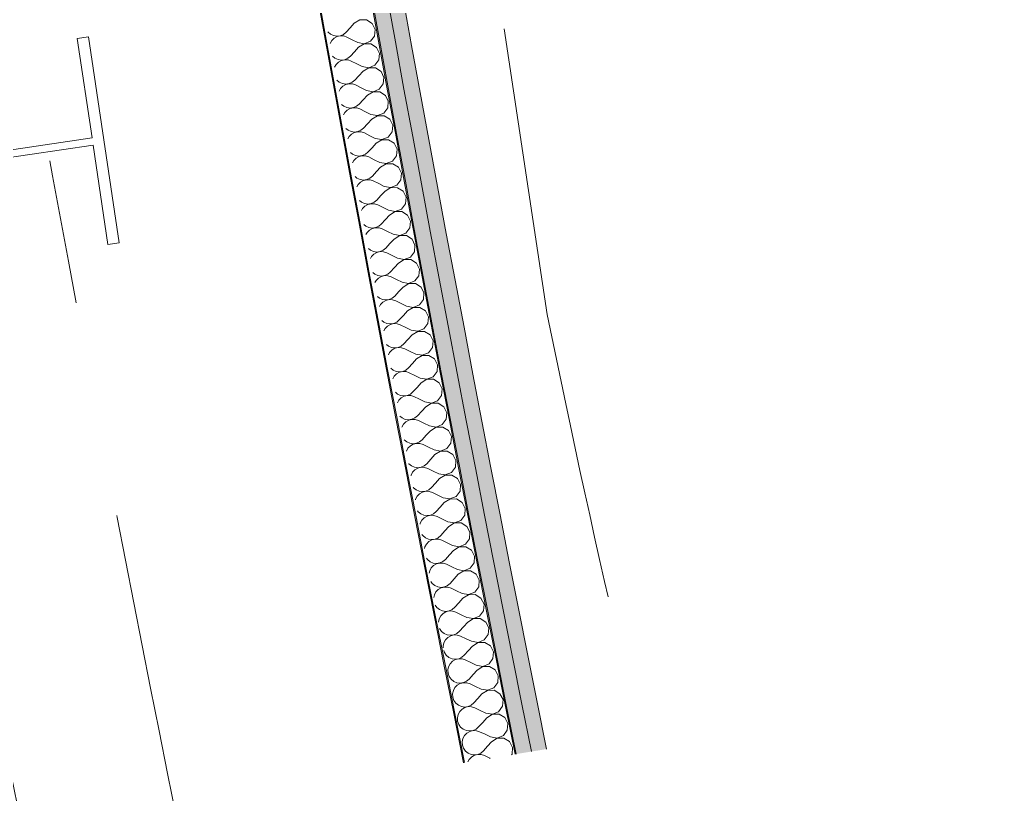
# Model space of a CAD drawing. Header units: millimetres. Extents: x -50172 to 90294, y -80883 to 956680.
# Drawn here: x -41694 to -40728, y -64610 to -63853 of the extents above; entities that cross this region are included whole.
import ezdxf
from ezdxf.enums import TextEntityAlignment as Align

# ---------------------------------------------------------------- set-up
doc = ezdxf.new("R2010")
doc.units = ezdxf.units.MM
doc.header["$MEASUREMENT"] = 0
doc.linetypes.add('Dashed', pattern=[564.444447, 282.222223, -282.222223])
doc.linetypes.add('Double Dashed', pattern=[1093.611073, 529.166651, -211.666656, 141.111112, -211.666656])
for name, color, linetype in [('A-25-M_Wall_Ext', 7, 'Continuous'), ('COLUMN.IFC Import', 7, 'Continuous'), ('New_A-15-MG_Structural_Grid_Phase_2', 7, 'Continuous'), ('New_A-25-M_Wall_Int', 7, 'Continuous')]:
    doc.layers.add(name, color=color, linetype=linetype)
for name, color, linetype, lineweight in [('A-25-M_Wall_Ext_Pen_No__1', 7, 'Continuous', 13), ('COLUMN.IFC Import_Pen_No__2', 8, 'Continuous', 15), ('New_A-25-M_Wall_Int_Pen_No__1', 7, 'Continuous', 13), ('New_A-25-M_Wall_Int_Pen_No__150', 7, 'Continuous', 0), ('New_A-95-P_Drawing_Pen_No__1', 7, 'Continuous', 13)]:
    doc.layers.add(name, color=color, linetype=linetype, lineweight=lineweight)
for name, color, linetype, lineweight, true_color in [('A-25-M_Wall_Ext_Pen_No__107', 7, 'Continuous', 15, 0xa6a6a6), ('New_A-15-MG_Structural_Grid_Phase_2_Pen_No__222', 7, 'Continuous', 13, 0x65af33), ('New_A-25-M_Wall_Int_Pen_No__107', 7, 'Continuous', 15, 0xa6a6a6), ('New_A-25-M_Wall_Int_Pen_No__81', 7, 'Continuous', 20, 0x6a6a6a)]:
    doc.layers.add(name, color=color, linetype=linetype, lineweight=lineweight, true_color=true_color)
doc.styles.add('GENERATED_STYLE_4', font='')
doc.styles.get('GENERATED_STYLE_4').set_extended_font_data('Swis721 BT')

# ---------------------------------------------------------------- blocks, each defined once
blk = doc.blocks.new('*X570')
at = {"layer": 'New_A-25-M_Wall_Int_Pen_No__150', "linetype": 'Continuous'}
for p, q in [((-41367.28, -63856.49), (-41371.33, -63860.85)), ((-41361.72, -63853.11), (-41367.28, -63856.49)), ((-41355.21, -63853.16), (-41361.72, -63853.11)), ((-41349.7, -63856.62), (-41355.21, -63853.16)), ((-41346.84, -63862.47), (-41349.7, -63856.62)), ((-41393.02, -63864.98), (-41392.95, -63865.08)), ((-41392.95, -63865.08), (-41390.44, -63867.2)), ((-41390.44, -63867.2), (-41387.44, -63868.55)), ((-41380.93, -63868.6), (-41377.92, -63867.3)), ((-41377.92, -63867.3), (-41375.37, -63865.22)), ((-41371.33, -63860.85), (-41375.37, -63865.22)), ((-41347.47, -63868.94), (-41346.84, -63862.47)), ((-41389.32, -63873.34), (-41390.92, -63876.19)), ((-41386.99, -63871.02), (-41389.32, -63873.34)), ((-41387.44, -63868.55), (-41384.19, -63869.03)), ((-41384.12, -63869.43), (-41386.99, -63871.02)), ((-41384.19, -63869.03), (-41380.93, -63868.6)), ((-41380.92, -63868.69), (-41384.12, -63869.43)), ((-41377.64, -63868.85), (-41380.92, -63868.69)), ((-41374.52, -63869.91), (-41377.64, -63868.85)), ((-41369.2, -63872.57), (-41374.52, -63869.91)), ((-41363.88, -63875.24), (-41369.2, -63872.57)), ((-41363.88, -63875.24), (-41357.48, -63876.45)), ((-41357.47, -63876.55), (-41363.03, -63879.93)), ((-41357.48, -63876.45), (-41351.41, -63874.12)), ((-41350.96, -63876.59), (-41357.47, -63876.55)), ((-41351.41, -63874.12), (-41347.47, -63868.94)), ((-41345.45, -63880.05), (-41350.96, -63876.59)), ((-41367.07, -63884.29), (-41371.12, -63888.66)), ((-41363.03, -63879.93), (-41367.07, -63884.29)), ((-41342.58, -63885.89), (-41345.45, -63880.05)), ((-41343.21, -63892.37), (-41342.58, -63885.89)), ((-41388.6, -63888.62), (-41386.18, -63890.65)), ((-41386.18, -63890.65), (-41383.18, -63892)), ((-41382.73, -63894.48), (-41385.06, -63896.79)), ((-41383.18, -63892), (-41379.93, -63892.48)), ((-41379.86, -63892.89), (-41382.73, -63894.48)), ((-41379.93, -63892.48), (-41376.68, -63892.05)), ((-41376.66, -63892.14), (-41379.86, -63892.89)), ((-41376.68, -63892.05), (-41373.66, -63890.74)), ((-41373.38, -63892.3), (-41376.66, -63892.14)), ((-41373.66, -63890.74), (-41371.12, -63888.66)), ((-41370.26, -63893.35), (-41373.38, -63892.3)), ((-41364.94, -63896.02), (-41370.26, -63893.35)), ((-41359.61, -63898.68), (-41364.94, -63896.02)), ((-41347.15, -63897.55), (-41343.21, -63892.37)), ((-41385.06, -63896.79), (-41386.57, -63899.47)), ((-41358.76, -63903.37), (-41362.8, -63907.74)), ((-41359.61, -63898.68), (-41353.22, -63899.88)), ((-41353.2, -63899.98), (-41358.76, -63903.37)), ((-41353.22, -63899.88), (-41347.15, -63897.55)), ((-41346.7, -63900.02), (-41353.2, -63899.98)), ((-41341.18, -63903.48), (-41346.7, -63900.02)), ((-41338.31, -63909.32), (-41341.18, -63903.48)), ((-41384.19, -63912.19), (-41381.91, -63914.11)), ((-41381.91, -63914.11), (-41378.91, -63915.45)), ((-41378.91, -63915.45), (-41375.66, -63915.93)), ((-41375.66, -63915.93), (-41372.4, -63915.49)), ((-41372.38, -63915.59), (-41375.58, -63916.33)), ((-41372.4, -63915.49), (-41369.39, -63914.19)), ((-41369.1, -63915.75), (-41372.38, -63915.59)), ((-41369.39, -63914.19), (-41366.85, -63912.11)), ((-41365.99, -63916.79), (-41369.1, -63915.75)), ((-41362.8, -63907.74), (-41366.85, -63912.11)), ((-41338.94, -63915.79), (-41338.31, -63909.32)), ((-41380.78, -63920.25), (-41382.2, -63922.78)), ((-41378.46, -63917.93), (-41380.78, -63920.25)), ((-41375.58, -63916.33), (-41378.46, -63917.93)), ((-41360.66, -63919.45), (-41365.99, -63916.79)), ((-41355.34, -63922.11), (-41360.66, -63919.45)), ((-41355.34, -63922.11), (-41348.94, -63923.32)), ((-41348.92, -63923.41), (-41354.48, -63926.8)), ((-41348.94, -63923.32), (-41342.87, -63920.98)), ((-41342.42, -63923.45), (-41348.92, -63923.41)), ((-41342.87, -63920.98), (-41338.94, -63915.79)), ((-41336.9, -63926.9), (-41342.42, -63923.45)), ((-41358.52, -63931.17), (-41362.56, -63935.55)), ((-41354.48, -63926.8), (-41358.52, -63931.17)), ((-41334.03, -63932.74), (-41336.9, -63926.9)), ((-41334.65, -63939.22), (-41334.03, -63932.74)), ((-41379.78, -63935.74), (-41377.62, -63937.56)), ((-41376.49, -63943.7), (-41377.84, -63946.11)), ((-41377.62, -63937.56), (-41374.62, -63938.9)), ((-41374.17, -63941.38), (-41376.49, -63943.7)), ((-41374.62, -63938.9), (-41371.37, -63939.37)), ((-41371.29, -63939.78), (-41374.17, -63941.38)), ((-41371.37, -63939.37), (-41368.11, -63938.94)), ((-41368.1, -63939.03), (-41371.29, -63939.78)), ((-41368.11, -63938.94), (-41365.1, -63937.63)), ((-41364.81, -63939.19), (-41368.1, -63939.03)), ((-41365.1, -63937.63), (-41362.56, -63935.55)), ((-41361.7, -63940.23), (-41364.81, -63939.19)), ((-41356.37, -63942.89), (-41361.7, -63940.23)), ((-41351.04, -63945.55), (-41356.37, -63942.89)), ((-41344.65, -63946.75), (-41338.58, -63944.4)), ((-41338.58, -63944.4), (-41334.65, -63939.22)), ((-41350.18, -63950.23), (-41354.22, -63954.61)), ((-41351.04, -63945.55), (-41344.65, -63946.75)), ((-41344.63, -63946.84), (-41350.18, -63950.23)), ((-41338.12, -63946.87), (-41344.63, -63946.84)), ((-41332.61, -63950.32), (-41338.12, -63946.87)), ((-41329.73, -63956.16), (-41332.61, -63950.32)), ((-41375.38, -63959.27), (-41373.31, -63961)), ((-41373.31, -63961), (-41370.32, -63962.35)), ((-41370.32, -63962.35), (-41367.06, -63962.82)), ((-41366.99, -63963.22), (-41369.86, -63964.82)), ((-41367.06, -63962.82), (-41363.81, -63962.38)), ((-41363.79, -63962.47), (-41366.99, -63963.22)), ((-41363.81, -63962.38), (-41360.8, -63961.07)), ((-41360.51, -63962.63), (-41363.79, -63962.47)), ((-41360.8, -63961.07), (-41358.26, -63958.98)), ((-41357.4, -63963.67), (-41360.51, -63962.63)), ((-41354.22, -63954.61), (-41358.26, -63958.98)), ((-41352.07, -63966.32), (-41357.4, -63963.67)), ((-41334.27, -63967.82), (-41330.34, -63962.64)), ((-41330.34, -63962.64), (-41329.73, -63956.16)), ((-41372.19, -63967.14), (-41373.47, -63969.45)), ((-41369.86, -63964.82), (-41372.19, -63967.14)), ((-41346.74, -63968.98), (-41352.07, -63966.32)), ((-41345.87, -63973.66), (-41349.91, -63978.04)), ((-41346.74, -63968.98), (-41340.34, -63970.17)), ((-41340.32, -63970.27), (-41345.87, -63973.66)), ((-41340.34, -63970.17), (-41334.27, -63967.82)), ((-41333.82, -63970.3), (-41340.32, -63970.27)), ((-41328.3, -63973.74), (-41333.82, -63970.3)), ((-41370.98, -63982.79), (-41369, -63984.45)), ((-41356.48, -63984.51), (-41353.94, -63982.42)), ((-41349.91, -63978.04), (-41353.94, -63982.42)), ((-41325.41, -63979.58), (-41328.3, -63973.74)), ((-41326.02, -63986.05), (-41325.41, -63979.58)), ((-41367.86, -63990.59), (-41369.1, -63992.81)), ((-41369, -63984.45), (-41366, -63985.79)), ((-41365.54, -63988.26), (-41367.86, -63990.59)), ((-41366, -63985.79), (-41362.75, -63986.26)), ((-41362.67, -63986.66), (-41365.54, -63988.26)), ((-41362.75, -63986.26), (-41359.49, -63985.82)), ((-41359.47, -63985.91), (-41362.67, -63986.66)), ((-41359.49, -63985.82), (-41356.48, -63984.51)), ((-41356.19, -63986.06), (-41359.47, -63985.91)), ((-41353.08, -63987.11), (-41356.19, -63986.06)), ((-41347.74, -63989.76), (-41353.08, -63987.11)), ((-41342.41, -63992.4), (-41347.74, -63989.76)), ((-41342.41, -63992.4), (-41336.02, -63993.59)), ((-41336.02, -63993.59), (-41329.95, -63991.24)), ((-41329.95, -63991.24), (-41326.02, -63986.05)), ((-41345.58, -64001.47), (-41349.61, -64005.85)), ((-41341.55, -63997.09), (-41345.58, -64001.47)), ((-41336, -63993.69), (-41341.55, -63997.09)), ((-41329.49, -63993.72), (-41336, -63993.69)), ((-41323.97, -63997.16), (-41329.49, -63993.72)), ((-41321.08, -64002.99), (-41323.97, -63997.16)), ((-41366.58, -64006.29), (-41364.66, -64007.89)), ((-41364.66, -64007.89), (-41361.66, -64009.23)), ((-41361.2, -64011.7), (-41363.53, -64014.03)), ((-41361.66, -64009.23), (-41358.41, -64009.69)), ((-41358.34, -64010.1), (-41361.2, -64011.7)), ((-41358.41, -64009.69), (-41355.16, -64009.25)), ((-41355.14, -64009.35), (-41358.34, -64010.1)), ((-41355.16, -64009.25), (-41352.15, -64007.94)), ((-41351.86, -64009.5), (-41355.14, -64009.35)), ((-41352.15, -64007.94), (-41349.61, -64005.85)), ((-41348.74, -64010.54), (-41351.86, -64009.5)), ((-41343.41, -64013.18), (-41348.74, -64010.54)), ((-41325.61, -64014.66), (-41321.69, -64009.47)), ((-41321.69, -64009.47), (-41321.08, -64002.99)), ((-41363.53, -64014.03), (-41364.73, -64016.19)), ((-41338.07, -64015.83), (-41343.41, -64013.18)), ((-41337.2, -64020.51), (-41341.23, -64024.9)), ((-41338.07, -64015.83), (-41331.68, -64017.02)), ((-41331.66, -64017.11), (-41337.2, -64020.51)), ((-41331.68, -64017.02), (-41325.61, -64014.66)), ((-41325.15, -64017.13), (-41331.66, -64017.11)), ((-41319.63, -64020.57), (-41325.15, -64017.13)), ((-41316.74, -64026.4), (-41319.63, -64020.57)), ((-41362.19, -64029.76), (-41360.32, -64031.33)), ((-41360.32, -64031.33), (-41357.31, -64032.67)), ((-41350.81, -64032.69), (-41347.8, -64031.37)), ((-41347.8, -64031.37), (-41345.26, -64029.28)), ((-41341.23, -64024.9), (-41345.26, -64029.28)), ((-41317.34, -64032.88), (-41316.74, -64026.4)), ((-41359.17, -64037.47), (-41360.35, -64039.58)), ((-41356.85, -64035.14), (-41359.17, -64037.47)), ((-41357.31, -64032.67), (-41354.06, -64033.13)), ((-41353.99, -64033.54), (-41356.85, -64035.14)), ((-41354.06, -64033.13), (-41350.81, -64032.69)), ((-41350.79, -64032.78), (-41353.99, -64033.54)), ((-41347.51, -64032.93), (-41350.79, -64032.78)), ((-41344.39, -64033.97), (-41347.51, -64032.93)), ((-41339.06, -64036.61), (-41344.39, -64033.97)), ((-41333.72, -64039.25), (-41339.06, -64036.61)), ((-41333.72, -64039.25), (-41327.32, -64040.43)), ((-41327.3, -64040.53), (-41332.85, -64043.93)), ((-41327.32, -64040.43), (-41321.26, -64038.07)), ((-41320.8, -64040.55), (-41327.3, -64040.53)), ((-41321.26, -64038.07), (-41317.34, -64032.88)), ((-41315.27, -64043.98), (-41320.8, -64040.55)), ((-41336.87, -64048.32), (-41340.9, -64052.71)), ((-41332.85, -64043.93), (-41336.87, -64048.32)), ((-41312.38, -64049.81), (-41315.27, -64043.98)), ((-41312.98, -64056.29), (-41312.38, -64049.81)), ((-41357.8, -64053.22), (-41355.95, -64054.76)), ((-41355.95, -64054.76), (-41352.95, -64056.1)), ((-41352.49, -64058.57), (-41354.81, -64060.9)), ((-41352.95, -64056.1), (-41349.7, -64056.56)), ((-41349.62, -64056.97), (-41352.49, -64058.57)), ((-41349.7, -64056.56), (-41346.44, -64056.12)), ((-41346.43, -64056.21), (-41349.62, -64056.97)), ((-41346.44, -64056.12), (-41343.43, -64054.8)), ((-41343.14, -64056.36), (-41346.43, -64056.21)), ((-41343.43, -64054.8), (-41340.9, -64052.71)), ((-41340.03, -64057.39), (-41343.14, -64056.36)), ((-41334.69, -64060.03), (-41340.03, -64057.39)), ((-41329.35, -64062.67), (-41334.69, -64060.03)), ((-41316.89, -64061.49), (-41312.98, -64056.29)), ((-41354.81, -64060.9), (-41355.97, -64063)), ((-41328.48, -64067.35), (-41332.5, -64071.74)), ((-41329.35, -64062.67), (-41322.95, -64063.85)), ((-41322.94, -64063.94), (-41328.48, -64067.35)), ((-41322.95, -64063.85), (-41316.89, -64061.49)), ((-41316.43, -64063.96), (-41322.94, -64063.94)), ((-41310.9, -64067.39), (-41316.43, -64063.96)), ((-41308, -64073.21), (-41310.9, -64067.39)), ((-41353.42, -64076.66), (-41351.57, -64078.2)), ((-41351.57, -64078.2), (-41348.57, -64079.53)), ((-41348.57, -64079.53), (-41345.32, -64079.99)), ((-41345.32, -64079.99), (-41342.06, -64079.54)), ((-41342.05, -64079.64), (-41345.24, -64080.4)), ((-41342.06, -64079.54), (-41339.06, -64078.22)), ((-41338.76, -64079.78), (-41342.05, -64079.64)), ((-41339.06, -64078.22), (-41336.52, -64076.13)), ((-41335.65, -64080.82), (-41338.76, -64079.78)), ((-41332.5, -64071.74), (-41336.52, -64076.13)), ((-41312.51, -64084.89), (-41308.6, -64079.69)), ((-41308.6, -64079.69), (-41308, -64073.21)), ((-41350.42, -64084.33), (-41351.59, -64086.43)), ((-41348.11, -64082), (-41350.42, -64084.33)), ((-41345.24, -64080.4), (-41348.11, -64082)), ((-41330.31, -64083.45), (-41335.65, -64080.82)), ((-41324.97, -64086.09), (-41330.31, -64083.45)), ((-41324.97, -64086.09), (-41318.57, -64087.26)), ((-41318.55, -64087.35), (-41324.09, -64090.77)), ((-41318.57, -64087.26), (-41312.51, -64084.89)), ((-41312.04, -64087.36), (-41318.55, -64087.35)), ((-41306.51, -64090.79), (-41312.04, -64087.36)), ((-41328.11, -64095.16), (-41332.13, -64099.55)), ((-41324.09, -64090.77), (-41328.11, -64095.16)), ((-41303.61, -64096.62), (-41306.51, -64090.79)), ((-41304.2, -64103.1), (-41303.61, -64096.62)), ((-41349.03, -64100.09), (-41347.18, -64101.63)), ((-41346.03, -64107.76), (-41347.2, -64109.88)), ((-41347.18, -64101.63), (-41344.18, -64102.96)), ((-41343.71, -64105.43), (-41346.03, -64107.76)), ((-41344.18, -64102.96), (-41340.92, -64103.42)), ((-41340.85, -64103.83), (-41343.71, -64105.43)), ((-41340.92, -64103.42), (-41337.67, -64102.97)), ((-41337.65, -64103.06), (-41340.85, -64103.83)), ((-41337.67, -64102.97), (-41334.66, -64101.65)), ((-41334.37, -64103.2), (-41337.65, -64103.06)), ((-41334.66, -64101.65), (-41332.13, -64099.55)), ((-41331.25, -64104.24), (-41334.37, -64103.2)), ((-41325.91, -64106.87), (-41331.25, -64104.24)), ((-41320.57, -64109.5), (-41325.91, -64106.87)), ((-41314.17, -64110.67), (-41308.11, -64108.3)), ((-41308.11, -64108.3), (-41304.2, -64103.1)), ((-41323.71, -64118.58), (-41327.72, -64122.97)), ((-41319.69, -64114.18), (-41323.71, -64118.58)), ((-41320.57, -64109.5), (-41314.17, -64110.67)), ((-41314.15, -64110.76), (-41319.69, -64114.18)), ((-41307.65, -64110.77), (-41314.15, -64110.76)), ((-41302.11, -64114.19), (-41307.65, -64110.77)), ((-41299.21, -64120.02), (-41302.11, -64114.19)), ((-41344.65, -64123.49), (-41342.77, -64125.06)), ((-41342.77, -64125.06), (-41339.77, -64126.39)), ((-41339.77, -64126.39), (-41336.51, -64126.84)), ((-41336.44, -64127.25), (-41339.3, -64128.86)), ((-41336.51, -64126.84), (-41333.26, -64126.39)), ((-41333.24, -64126.48), (-41336.44, -64127.25)), ((-41333.26, -64126.39), (-41330.25, -64125.07)), ((-41329.96, -64126.62), (-41333.24, -64126.48)), ((-41330.25, -64125.07), (-41327.72, -64122.97)), ((-41326.84, -64127.65), (-41329.96, -64126.62)), ((-41321.5, -64130.28), (-41326.84, -64127.65)), ((-41303.7, -64131.7), (-41299.79, -64126.5)), ((-41299.79, -64126.5), (-41299.21, -64120.02)), ((-41341.62, -64131.19), (-41342.81, -64133.35)), ((-41339.3, -64128.86), (-41341.62, -64131.19)), ((-41316.16, -64132.91), (-41321.5, -64130.28)), ((-41315.27, -64137.59), (-41319.29, -64141.99)), ((-41316.16, -64132.91), (-41309.76, -64134.08)), ((-41309.74, -64134.17), (-41315.27, -64137.59)), ((-41309.76, -64134.08), (-41303.7, -64131.7)), ((-41303.23, -64134.17), (-41309.74, -64134.17)), ((-41297.7, -64137.59), (-41303.23, -64134.17)), ((-41294.79, -64143.41), (-41297.7, -64137.59)), ((-41340.28, -64146.88), (-41338.35, -64148.48)), ((-41325.83, -64148.48), (-41323.3, -64146.38)), ((-41319.29, -64141.99), (-41323.3, -64146.38)), ((-41295.37, -64149.89), (-41294.79, -64143.41)), ((-41337.19, -64154.61), (-41338.42, -64156.84)), ((-41338.35, -64148.48), (-41335.34, -64149.81)), ((-41334.87, -64152.28), (-41337.19, -64154.61)), ((-41335.34, -64149.81), (-41332.09, -64150.26)), ((-41332.01, -64150.67), (-41334.87, -64152.28)), ((-41332.09, -64150.26), (-41328.84, -64149.81)), ((-41328.82, -64149.9), (-41332.01, -64150.67)), ((-41328.84, -64149.81), (-41325.83, -64148.48)), ((-41325.54, -64150.04), (-41328.82, -64149.9)), ((-41322.42, -64151.07), (-41325.54, -64150.04)), ((-41317.07, -64153.69), (-41322.42, -64151.07)), ((-41311.73, -64156.32), (-41317.07, -64153.69)), ((-41311.73, -64156.32), (-41305.33, -64157.48)), ((-41305.33, -64157.48), (-41299.27, -64155.1)), ((-41299.27, -64155.1), (-41295.37, -64149.89)), ((-41314.85, -64165.4), (-41318.86, -64169.8)), ((-41310.84, -64161), (-41314.85, -64165.4)), ((-41305.31, -64157.57), (-41310.84, -64161)), ((-41298.8, -64157.57), (-41305.31, -64157.57)), ((-41293.26, -64160.99), (-41298.8, -64157.57)), ((-41290.35, -64166.81), (-41293.26, -64160.99)), ((-41290.93, -64173.29), (-41290.35, -64166.81)), ((-41335.91, -64170.25), (-41333.91, -64171.9)), ((-41333.91, -64171.9), (-41330.9, -64173.23)), ((-41330.43, -64175.7), (-41332.75, -64178.04)), ((-41330.9, -64173.23), (-41327.65, -64173.68)), ((-41327.57, -64174.09), (-41330.43, -64175.7)), ((-41327.65, -64173.68), (-41324.4, -64173.22)), ((-41324.38, -64173.32), (-41327.57, -64174.09)), ((-41324.4, -64173.22), (-41321.39, -64171.9)), ((-41321.1, -64173.45), (-41324.38, -64173.32)), ((-41321.39, -64171.9), (-41318.86, -64169.8)), ((-41317.98, -64174.48), (-41321.1, -64173.45)), ((-41312.63, -64177.1), (-41317.98, -64174.48)), ((-41294.83, -64178.5), (-41290.93, -64173.29)), ((-41332.75, -64178.04), (-41334.02, -64180.35)), ((-41307.28, -64179.72), (-41312.63, -64177.1)), ((-41306.39, -64184.4), (-41310.4, -64188.8)), ((-41307.28, -64179.72), (-41300.88, -64180.88)), ((-41300.86, -64180.98), (-41306.39, -64184.4)), ((-41300.88, -64180.88), (-41294.83, -64178.5)), ((-41294.36, -64180.97), (-41300.86, -64180.98)), ((-41288.82, -64184.38), (-41294.36, -64180.97)), ((-41285.9, -64190.2), (-41288.82, -64184.38)), ((-41331.54, -64193.6), (-41329.46, -64195.32)), ((-41329.46, -64195.32), (-41326.45, -64196.65)), ((-41319.94, -64196.64), (-41316.94, -64195.31)), ((-41316.94, -64195.31), (-41314.41, -64193.21)), ((-41310.4, -64188.8), (-41314.41, -64193.21)), ((-41286.47, -64196.68), (-41285.9, -64190.2)), ((-41328.29, -64201.45), (-41329.62, -64203.87)), ((-41325.98, -64199.12), (-41328.29, -64201.45)), ((-41326.45, -64196.65), (-41323.19, -64197.1)), ((-41323.12, -64197.5), (-41325.98, -64199.12)), ((-41323.19, -64197.1), (-41319.94, -64196.64)), ((-41319.92, -64196.73), (-41323.12, -64197.5)), ((-41316.64, -64196.86), (-41319.92, -64196.73)), ((-41313.52, -64197.89), (-41316.64, -64196.86)), ((-41308.17, -64200.51), (-41313.52, -64197.89)), ((-41302.83, -64203.12), (-41308.17, -64200.51)), ((-41302.83, -64203.12), (-41296.42, -64204.28)), ((-41296.4, -64204.37), (-41301.93, -64207.8)), ((-41296.42, -64204.28), (-41290.37, -64201.89)), ((-41289.9, -64204.36), (-41296.4, -64204.37)), ((-41290.37, -64201.89), (-41286.47, -64196.68)), ((-41284.36, -64207.77), (-41289.9, -64204.36)), ((-41305.94, -64212.21), (-41309.94, -64216.61)), ((-41301.93, -64207.8), (-41305.94, -64212.21)), ((-41281.43, -64213.59), (-41284.36, -64207.77)), ((-41282, -64220.07), (-41281.43, -64213.59)), ((-41327.17, -64216.93), (-41324.99, -64218.74)), ((-41323.81, -64224.87), (-41325.21, -64227.41)), ((-41324.99, -64218.74), (-41321.98, -64220.06)), ((-41321.51, -64222.53), (-41323.81, -64224.87)), ((-41321.98, -64220.06), (-41318.72, -64220.51)), ((-41318.65, -64220.91), (-41321.51, -64222.53)), ((-41318.72, -64220.51), (-41315.47, -64220.05)), ((-41315.45, -64220.14), (-41318.65, -64220.91)), ((-41315.47, -64220.05), (-41312.47, -64218.72)), ((-41312.17, -64220.27), (-41315.45, -64220.14)), ((-41312.47, -64218.72), (-41309.94, -64216.61)), ((-41309.05, -64221.29), (-41312.17, -64220.27)), ((-41303.7, -64223.91), (-41309.05, -64221.29)), ((-41298.35, -64226.52), (-41303.7, -64223.91)), ((-41285.9, -64225.28), (-41282, -64220.07)), ((-41297.46, -64231.2), (-41301.46, -64235.61)), ((-41298.35, -64226.52), (-41291.95, -64227.67)), ((-41291.93, -64227.77), (-41297.46, -64231.2)), ((-41291.95, -64227.67), (-41285.9, -64225.28)), ((-41285.42, -64227.75), (-41291.93, -64227.77)), ((-41279.88, -64231.16), (-41285.42, -64227.75)), ((-41276.95, -64236.97), (-41279.88, -64231.16)), ((-41322.81, -64240.25), (-41320.5, -64242.15)), ((-41320.5, -64242.15), (-41317.49, -64243.47)), ((-41317.49, -64243.47), (-41314.24, -64243.92)), ((-41314.24, -64243.92), (-41310.99, -64243.45)), ((-41310.97, -64243.55), (-41314.16, -64244.32)), ((-41310.99, -64243.45), (-41307.99, -64242.12)), ((-41307.69, -64243.68), (-41310.97, -64243.55)), ((-41307.99, -64242.12), (-41305.46, -64240.02)), ((-41304.56, -64244.7), (-41307.69, -64243.68)), ((-41301.46, -64235.61), (-41305.46, -64240.02)), ((-41281.41, -64248.67), (-41277.52, -64243.45)), ((-41277.52, -64243.45), (-41276.95, -64236.97)), ((-41319.33, -64248.28), (-41320.8, -64250.98)), ((-41317.02, -64245.94), (-41319.33, -64248.28)), ((-41314.16, -64244.32), (-41317.02, -64245.94)), ((-41299.21, -64247.31), (-41304.56, -64244.7)), ((-41293.86, -64249.92), (-41299.21, -64247.31)), ((-41293.86, -64249.92), (-41287.46, -64251.07)), ((-41287.44, -64251.16), (-41292.96, -64254.6)), ((-41287.46, -64251.07), (-41281.41, -64248.67)), ((-41280.93, -64251.14), (-41287.44, -64251.16)), ((-41275.39, -64254.54), (-41280.93, -64251.14)), ((-41318.45, -64263.55), (-41316, -64265.56)), ((-41303.49, -64265.52), (-41300.97, -64263.42)), ((-41296.96, -64259.01), (-41300.97, -64263.42)), ((-41292.96, -64254.6), (-41296.96, -64259.01)), ((-41272.46, -64260.35), (-41275.39, -64254.54)), ((-41273.02, -64266.84), (-41272.46, -64260.35)), ((-41314.82, -64271.69), (-41316.39, -64274.56)), ((-41316, -64265.56), (-41312.99, -64266.88)), ((-41312.52, -64269.35), (-41314.82, -64271.69)), ((-41312.99, -64266.88), (-41309.74, -64267.32)), ((-41309.66, -64267.73), (-41312.52, -64269.35)), ((-41309.74, -64267.32), (-41306.49, -64266.86)), ((-41306.47, -64266.95), (-41309.66, -64267.73)), ((-41306.49, -64266.86), (-41303.49, -64265.52)), ((-41303.19, -64267.08), (-41306.47, -64266.95)), ((-41300.06, -64268.1), (-41303.19, -64267.08)), ((-41294.71, -64270.71), (-41300.06, -64268.1)), ((-41289.36, -64273.31), (-41294.71, -64270.71)), ((-41289.36, -64273.31), (-41282.95, -64274.46)), ((-41282.95, -64274.46), (-41276.91, -64272.06)), ((-41276.91, -64272.06), (-41273.02, -64266.84)), ((-41292.45, -64282.4), (-41296.45, -64286.82)), ((-41288.46, -64277.99), (-41292.45, -64282.4)), ((-41282.94, -64274.55), (-41288.46, -64277.99)), ((-41276.43, -64274.53), (-41282.94, -64274.55)), ((-41270.88, -64277.93), (-41276.43, -64274.53)), ((-41267.95, -64283.73), (-41270.88, -64277.93)), ((-41314.11, -64286.77), (-41314.03, -64286.88)), ((-41314.03, -64286.88), (-41311.49, -64288.97)), ((-41311.49, -64288.97), (-41308.48, -64290.29)), ((-41308.48, -64290.29), (-41305.22, -64290.73)), ((-41305.15, -64291.13), (-41308, -64292.76)), ((-41305.22, -64290.73), (-41301.97, -64290.26)), ((-41301.95, -64290.36), (-41305.15, -64291.13)), ((-41301.97, -64290.26), (-41298.97, -64288.92)), ((-41298.67, -64290.48), (-41301.95, -64290.36)), ((-41298.97, -64288.92), (-41296.45, -64286.82)), ((-41295.55, -64291.5), (-41298.67, -64290.48)), ((-41290.19, -64294.1), (-41295.55, -64291.5)), ((-41272.39, -64295.44), (-41268.51, -64290.22)), ((-41268.51, -64290.22), (-41267.95, -64283.73)), ((-41311.88, -64297.98), (-41311.95, -64298.29)), ((-41310.31, -64295.1), (-41311.88, -64297.98)), ((-41308, -64292.76), (-41310.31, -64295.1)), ((-41284.84, -64296.7), (-41290.19, -64294.1)), ((-41283.93, -64301.38), (-41287.93, -64305.8)), ((-41284.84, -64296.7), (-41278.43, -64297.84)), ((-41278.42, -64297.94), (-41283.93, -64301.38)), ((-41278.43, -64297.84), (-41272.39, -64295.44)), ((-41271.91, -64297.91), (-41278.42, -64297.94)), ((-41266.36, -64301.3), (-41271.91, -64297.91)), ((-41263.42, -64307.11), (-41266.36, -64301.3)), ((-41309.78, -64309.88), (-41309.5, -64310.29)), ((-41309.5, -64310.29), (-41306.96, -64312.38)), ((-41294.44, -64312.32), (-41291.93, -64310.21)), ((-41287.93, -64305.8), (-41291.93, -64310.21)), ((-41263.98, -64313.59), (-41263.42, -64307.11)), ((-41307.35, -64321.39), (-41307.5, -64322.07)), ((-41305.77, -64318.5), (-41307.35, -64321.39)), ((-41306.96, -64312.38), (-41303.95, -64313.69)), ((-41303.47, -64316.16), (-41305.77, -64318.5)), ((-41303.95, -64313.69), (-41300.69, -64314.13)), ((-41300.62, -64314.53), (-41303.47, -64316.16)), ((-41300.69, -64314.13), (-41297.44, -64313.66)), ((-41297.43, -64313.75), (-41300.62, -64314.53)), ((-41297.44, -64313.66), (-41294.44, -64312.32)), ((-41294.14, -64313.88), (-41297.43, -64313.75)), ((-41291.02, -64314.89), (-41294.14, -64313.88)), ((-41285.66, -64317.49), (-41291.02, -64314.89)), ((-41280.31, -64320.09), (-41285.66, -64317.49)), ((-41280.31, -64320.09), (-41273.9, -64321.23)), ((-41273.88, -64321.32), (-41279.4, -64324.77)), ((-41273.9, -64321.23), (-41267.85, -64318.82)), ((-41267.37, -64321.29), (-41273.88, -64321.32)), ((-41267.85, -64318.82), (-41263.98, -64313.59)), ((-41261.82, -64324.68), (-41267.37, -64321.29)), ((-41283.39, -64329.19), (-41287.38, -64333.6)), ((-41279.4, -64324.77), (-41283.39, -64329.19)), ((-41258.88, -64330.48), (-41261.82, -64324.68)), ((-41259.43, -64336.97), (-41258.88, -64330.48)), ((-41305.47, -64332.96), (-41304.96, -64333.69)), ((-41304.96, -64333.69), (-41302.42, -64335.78)), ((-41302.42, -64335.78), (-41299.41, -64337.09)), ((-41298.92, -64339.56), (-41301.23, -64341.9)), ((-41299.41, -64337.09), (-41296.15, -64337.53)), ((-41296.07, -64337.93), (-41298.92, -64339.56)), ((-41296.15, -64337.53), (-41292.9, -64337.06)), ((-41292.88, -64337.15), (-41296.07, -64337.93)), ((-41292.9, -64337.06), (-41289.9, -64335.71)), ((-41289.6, -64337.27), (-41292.88, -64337.15)), ((-41289.9, -64335.71), (-41287.38, -64333.6)), ((-41286.47, -64338.28), (-41289.6, -64337.27)), ((-41281.12, -64340.88), (-41286.47, -64338.28)), ((-41275.76, -64343.48), (-41281.12, -64340.88)), ((-41263.31, -64342.2), (-41259.43, -64336.97)), ((-41302.8, -64344.79), (-41303.05, -64345.89)), ((-41301.23, -64341.9), (-41302.8, -64344.79)), ((-41274.85, -64348.15), (-41278.84, -64352.57)), ((-41275.76, -64343.48), (-41269.35, -64344.61)), ((-41269.33, -64344.7), (-41274.85, -64348.15)), ((-41269.35, -64344.61), (-41263.31, -64342.2)), ((-41262.82, -64344.66), (-41269.33, -64344.7)), ((-41257.27, -64348.05), (-41262.82, -64344.66)), ((-41254.33, -64353.86), (-41257.27, -64348.05)), ((-41301.15, -64356.01), (-41300.4, -64357.09)), ((-41300.4, -64357.09), (-41297.86, -64359.18)), ((-41297.86, -64359.18), (-41294.85, -64360.49)), ((-41288.34, -64360.45), (-41285.34, -64359.1)), ((-41285.34, -64359.1), (-41282.83, -64356.99)), ((-41278.84, -64352.57), (-41282.83, -64356.99)), ((-41254.87, -64360.34), (-41254.33, -64353.86)), ((-41298.23, -64368.19), (-41298.58, -64369.74)), ((-41296.66, -64365.3), (-41298.23, -64368.19)), ((-41294.36, -64362.96), (-41296.66, -64365.3)), ((-41294.85, -64360.49), (-41291.59, -64360.92)), ((-41291.51, -64361.33), (-41294.36, -64362.96)), ((-41291.59, -64360.92), (-41288.34, -64360.45)), ((-41288.32, -64360.54), (-41291.51, -64361.33)), ((-41285.04, -64360.66), (-41288.32, -64360.54)), ((-41281.91, -64361.67), (-41285.04, -64360.66)), ((-41276.55, -64364.26), (-41281.91, -64361.67)), ((-41271.19, -64366.86), (-41276.55, -64364.26)), ((-41271.19, -64366.86), (-41264.79, -64367.98)), ((-41264.77, -64368.08), (-41270.28, -64371.53)), ((-41264.79, -64367.98), (-41258.74, -64365.57)), ((-41258.26, -64368.04), (-41264.77, -64368.08)), ((-41258.74, -64365.57), (-41254.87, -64360.34)), ((-41252.7, -64371.42), (-41258.26, -64368.04)), ((-41296.85, -64379.03), (-41295.83, -64380.49)), ((-41274.27, -64375.96), (-41278.25, -64380.38)), ((-41270.28, -64371.53), (-41274.27, -64375.96)), ((-41249.76, -64377.22), (-41252.7, -64371.42)), ((-41250.3, -64383.71), (-41249.76, -64377.22)), ((-41295.83, -64380.49), (-41293.29, -64382.57)), ((-41292.09, -64388.7), (-41293.65, -64391.59)), ((-41293.29, -64382.57), (-41290.27, -64383.88)), ((-41289.79, -64386.35), (-41292.09, -64388.7)), ((-41290.27, -64383.88), (-41287.01, -64384.31)), ((-41286.93, -64384.72), (-41289.79, -64386.35)), ((-41287.01, -64384.31), (-41283.76, -64383.84)), ((-41283.75, -64383.93), (-41286.93, -64384.72)), ((-41283.76, -64383.84), (-41280.77, -64382.49)), ((-41280.46, -64384.05), (-41283.75, -64383.93)), ((-41280.77, -64382.49), (-41278.25, -64380.38)), ((-41277.34, -64385.06), (-41280.46, -64384.05)), ((-41271.98, -64387.65), (-41277.34, -64385.06)), ((-41266.61, -64390.24), (-41271.98, -64387.65)), ((-41260.21, -64391.36), (-41254.16, -64388.94)), ((-41254.16, -64388.94), (-41250.3, -64383.71)), ((-41293.65, -64391.59), (-41294.11, -64393.63)), ((-41265.7, -64394.91), (-41269.68, -64399.34)), ((-41266.61, -64390.24), (-41260.21, -64391.36)), ((-41260.19, -64391.45), (-41265.7, -64394.91)), ((-41253.68, -64391.41), (-41260.19, -64391.45)), ((-41248.12, -64394.79), (-41253.68, -64391.41)), ((-41245.17, -64400.59), (-41248.12, -64394.79)), ((-41292.55, -64402.01), (-41291.24, -64403.88)), ((-41291.24, -64403.88), (-41288.7, -64405.97)), ((-41288.7, -64405.97), (-41285.68, -64407.27)), ((-41285.68, -64407.27), (-41282.42, -64407.7)), ((-41282.34, -64408.11), (-41285.2, -64409.74)), ((-41282.42, -64407.7), (-41279.17, -64407.22)), ((-41279.16, -64407.32), (-41282.34, -64408.11)), ((-41279.17, -64407.22), (-41276.18, -64405.88)), ((-41275.87, -64407.43), (-41279.16, -64407.32)), ((-41276.18, -64405.88), (-41273.66, -64403.76)), ((-41272.75, -64408.44), (-41275.87, -64407.43)), ((-41269.68, -64399.34), (-41273.66, -64403.76)), ((-41267.38, -64411.03), (-41272.75, -64408.44)), ((-41249.57, -64412.31), (-41245.71, -64407.07)), ((-41245.71, -64407.07), (-41245.17, -64400.59)), ((-41289.06, -64414.98), (-41289.64, -64417.56)), ((-41287.49, -64412.09), (-41289.06, -64414.98)), ((-41285.2, -64409.74), (-41287.49, -64412.09)), ((-41262.02, -64413.61), (-41267.38, -64411.03)), ((-41262.02, -64413.61), (-41255.61, -64414.73)), ((-41255.59, -64414.82), (-41261.1, -64418.29)), ((-41255.61, -64414.73), (-41249.57, -64412.31)), ((-41249.09, -64414.78), (-41255.59, -64414.82)), ((-41243.53, -64418.15), (-41249.09, -64414.78)), ((-41240.57, -64423.95), (-41243.53, -64418.15)), ((-41288.25, -64424.96), (-41286.64, -64427.28)), ((-41286.64, -64427.28), (-41284.09, -64429.36)), ((-41271.57, -64429.26), (-41269.06, -64427.14)), ((-41265.08, -64422.71), (-41269.06, -64427.14)), ((-41261.1, -64418.29), (-41265.08, -64422.71)), ((-41241.1, -64430.44), (-41240.57, -64423.95)), ((-41282.88, -64435.48), (-41284.45, -64438.37)), ((-41284.09, -64429.36), (-41281.08, -64430.66)), ((-41280.59, -64433.13), (-41282.88, -64435.48)), ((-41281.08, -64430.66), (-41277.82, -64431.09)), ((-41277.74, -64431.49), (-41280.59, -64433.13)), ((-41277.82, -64431.09), (-41274.57, -64430.61)), ((-41274.55, -64430.7), (-41277.74, -64431.49)), ((-41274.57, -64430.61), (-41271.57, -64429.26)), ((-41271.27, -64430.81), (-41274.55, -64430.7)), ((-41268.14, -64431.82), (-41271.27, -64430.81)), ((-41262.78, -64434.4), (-41268.14, -64431.82)), ((-41257.41, -64436.99), (-41262.78, -64434.4)), ((-41257.41, -64436.99), (-41251, -64438.1)), ((-41251, -64438.1), (-41244.96, -64435.67)), ((-41244.96, -64435.67), (-41241.1, -64430.44)), ((-41284.45, -64438.37), (-41285.15, -64441.53)), ((-41260.47, -64446.09), (-41264.44, -64450.52)), ((-41256.49, -64441.66), (-41260.47, -64446.09)), ((-41250.98, -64438.19), (-41256.49, -64441.66)), ((-41244.48, -64438.14), (-41250.98, -64438.19)), ((-41238.91, -64441.51), (-41244.48, -64438.14)), ((-41235.95, -64447.31), (-41238.91, -64441.51)), ((-41284, -64447.68), (-41283.9, -64447.97)), ((-41283.9, -64447.97), (-41282.02, -64450.66)), ((-41282.02, -64450.66), (-41279.47, -64452.74)), ((-41279.47, -64452.74), (-41276.46, -64454.04)), ((-41275.97, -64456.51), (-41278.26, -64458.87)), ((-41276.46, -64454.04), (-41273.2, -64454.47)), ((-41273.12, -64454.88), (-41275.97, -64456.51)), ((-41273.2, -64454.47), (-41269.95, -64453.99)), ((-41269.93, -64454.08), (-41273.12, -64454.88)), ((-41269.95, -64453.99), (-41266.96, -64452.64)), ((-41266.65, -64454.19), (-41269.93, -64454.08)), ((-41266.96, -64452.64), (-41264.44, -64450.52)), ((-41263.52, -64455.2), (-41266.65, -64454.19)), ((-41258.15, -64457.78), (-41263.52, -64455.2)), ((-41240.34, -64459.04), (-41236.48, -64453.8)), ((-41236.48, -64453.8), (-41235.95, -64447.31)), ((-41279.82, -64461.76), (-41280.54, -64464.97)), ((-41280.54, -64464.97), (-41280.44, -64466.74)), ((-41278.26, -64458.87), (-41279.82, -64461.76)), ((-41252.79, -64460.36), (-41258.15, -64457.78)), ((-41251.86, -64465.03), (-41255.84, -64469.46)), ((-41252.79, -64460.36), (-41246.38, -64461.46)), ((-41246.36, -64461.56), (-41251.86, -64465.03)), ((-41246.38, -64461.46), (-41240.34, -64459.04)), ((-41239.85, -64461.5), (-41246.36, -64461.56)), ((-41234.29, -64464.87), (-41239.85, -64461.5)), ((-41231.32, -64470.67), (-41234.29, -64464.87)), ((-41279.93, -64469.47), (-41279.27, -64471.36)), ((-41279.27, -64471.36), (-41277.39, -64474.05)), ((-41277.39, -64474.05), (-41274.84, -64476.13)), ((-41274.84, -64476.13), (-41271.82, -64477.43)), ((-41265.31, -64477.37), (-41262.32, -64476.01)), ((-41262.32, -64476.01), (-41259.81, -64473.89)), ((-41255.84, -64469.46), (-41259.81, -64473.89)), ((-41231.85, -64477.15), (-41231.32, -64470.67)), ((-41275.18, -64485.14), (-41275.9, -64488.35)), ((-41273.62, -64482.25), (-41275.18, -64485.14)), ((-41271.33, -64479.89), (-41273.62, -64482.25)), ((-41271.82, -64477.43), (-41268.56, -64477.85)), ((-41268.48, -64478.26), (-41271.33, -64479.89)), ((-41268.56, -64477.85), (-41265.31, -64477.37)), ((-41265.3, -64477.46), (-41268.48, -64478.26)), ((-41262.01, -64477.57), (-41265.3, -64477.46)), ((-41258.88, -64478.57), (-41262.01, -64477.57)), ((-41253.52, -64481.15), (-41258.88, -64478.57)), ((-41248.15, -64483.72), (-41253.52, -64481.15)), ((-41248.15, -64483.72), (-41241.74, -64484.83)), ((-41241.72, -64484.92), (-41247.22, -64488.4)), ((-41241.74, -64484.83), (-41235.7, -64482.39)), ((-41235.21, -64484.86), (-41241.72, -64484.92)), ((-41235.7, -64482.39), (-41231.85, -64477.15)), ((-41229.64, -64488.23), (-41235.21, -64484.86)), ((-41275.9, -64488.35), (-41275.71, -64491.63)), ((-41275.71, -64491.63), (-41274.63, -64494.74)), ((-41274.63, -64494.74), (-41272.74, -64497.43)), ((-41251.19, -64492.83), (-41255.16, -64497.27)), ((-41247.22, -64488.4), (-41251.19, -64492.83)), ((-41226.68, -64494.02), (-41229.64, -64488.23)), ((-41227.2, -64500.51), (-41226.68, -64494.02)), ((-41272.74, -64497.43), (-41270.19, -64499.51)), ((-41270.19, -64499.51), (-41267.17, -64500.81)), ((-41266.68, -64503.27), (-41268.97, -64505.63)), ((-41267.17, -64500.81), (-41263.91, -64501.23)), ((-41263.83, -64501.63), (-41266.68, -64503.27)), ((-41263.91, -64501.23), (-41260.66, -64500.74)), ((-41260.65, -64500.84), (-41263.83, -64501.63)), ((-41260.66, -64500.74), (-41257.67, -64499.39)), ((-41257.36, -64500.94), (-41260.65, -64500.84)), ((-41257.67, -64499.39), (-41255.16, -64497.27)), ((-41254.23, -64501.94), (-41257.36, -64500.94)), ((-41248.86, -64504.51), (-41254.23, -64501.94)), ((-41243.49, -64507.09), (-41248.86, -64504.51)), ((-41231.05, -64505.75), (-41227.2, -64500.51)), ((-41270.53, -64508.52), (-41271.24, -64511.73)), ((-41271.24, -64511.73), (-41271.05, -64515.02)), ((-41268.97, -64505.63), (-41270.53, -64508.52)), ((-41242.56, -64511.76), (-41246.53, -64516.2)), ((-41243.49, -64507.09), (-41237.08, -64508.19)), ((-41237.06, -64508.28), (-41242.56, -64511.76)), ((-41237.08, -64508.19), (-41231.05, -64505.75)), ((-41230.56, -64508.22), (-41237.06, -64508.28)), ((-41224.99, -64511.58), (-41230.56, -64508.22)), ((-41222.02, -64517.37), (-41224.99, -64511.58)), ((-41271.05, -64515.02), (-41269.97, -64518.12)), ((-41269.97, -64518.12), (-41268.08, -64520.81)), ((-41268.08, -64520.81), (-41265.53, -64522.89)), ((-41265.53, -64522.89), (-41262.51, -64524.18)), ((-41262.51, -64524.18), (-41259.25, -64524.6)), ((-41259.25, -64524.6), (-41256, -64524.11)), ((-41255.98, -64524.21), (-41259.17, -64525.01)), ((-41256, -64524.11), (-41253.01, -64522.76)), ((-41252.7, -64524.31), (-41255.98, -64524.21)), ((-41253.01, -64522.76), (-41250.5, -64520.63)), ((-41249.57, -64525.31), (-41252.7, -64524.31)), ((-41246.53, -64516.2), (-41250.5, -64520.63)), ((-41226.38, -64529.1), (-41222.53, -64523.86)), ((-41222.53, -64523.86), (-41222.02, -64517.37)), ((-41265.86, -64531.9), (-41266.57, -64535.11)), ((-41264.3, -64529.01), (-41265.86, -64531.9)), ((-41262.01, -64526.65), (-41264.3, -64529.01)), ((-41259.17, -64525.01), (-41262.01, -64526.65)), ((-41244.2, -64527.88), (-41249.57, -64525.31)), ((-41238.83, -64530.45), (-41244.2, -64527.88)), ((-41238.83, -64530.45), (-41232.41, -64531.54)), ((-41232.39, -64531.64), (-41237.89, -64535.12)), ((-41232.41, -64531.54), (-41226.38, -64529.1)), ((-41225.89, -64531.57), (-41232.39, -64531.64)), ((-41220.32, -64534.93), (-41225.89, -64531.57)), ((-41266.57, -64535.11), (-41266.37, -64538.39)), ((-41266.37, -64538.39), (-41265.29, -64541.5)), ((-41265.29, -64541.5), (-41263.4, -64544.19)), ((-41241.86, -64539.56), (-41245.82, -64544)), ((-41237.89, -64535.12), (-41241.86, -64539.56)), ((-41217.34, -64540.72), (-41220.32, -64534.93)), ((-41217.85, -64547.2), (-41217.34, -64540.72)), ((-41263.4, -64544.19), (-41260.85, -64546.26)), ((-41259.62, -64552.38), (-41261.17, -64555.28)), ((-41260.85, -64546.26), (-41257.83, -64547.55)), ((-41257.33, -64550.02), (-41259.62, -64552.38)), ((-41257.83, -64547.55), (-41254.57, -64547.97)), ((-41254.49, -64548.38), (-41257.33, -64550.02)), ((-41254.57, -64547.97), (-41251.32, -64547.48)), ((-41251.3, -64547.58), (-41254.49, -64548.38)), ((-41251.32, -64547.48), (-41248.33, -64546.12)), ((-41248.02, -64547.68), (-41251.3, -64547.58)), ((-41248.33, -64546.12), (-41245.82, -64544)), ((-41244.89, -64548.67), (-41248.02, -64547.68)), ((-41239.51, -64551.24), (-41244.89, -64548.67)), ((-41234.14, -64553.81), (-41239.51, -64551.24)), ((-41227.73, -64554.9), (-41221.7, -64552.45)), ((-41221.7, -64552.45), (-41217.85, -64547.2)), ((-41261.17, -64555.28), (-41261.88, -64558.49)), ((-41261.88, -64558.49), (-41261.68, -64561.77)), ((-41261.68, -64561.77), (-41260.6, -64564.87)), ((-41237.17, -64562.92), (-41241.13, -64567.36)), ((-41233.2, -64558.48), (-41237.17, -64562.92)), ((-41234.14, -64553.81), (-41227.73, -64554.9)), ((-41227.71, -64554.99), (-41233.2, -64558.48)), ((-41221.2, -64554.92), (-41227.71, -64554.99)), ((-41215.63, -64558.28), (-41221.2, -64554.92)), ((-41212.65, -64564.06), (-41215.63, -64558.28)), ((-41260.6, -64564.87), (-41258.71, -64567.56)), ((-41258.71, -64567.56), (-41256.15, -64569.63)), ((-41256.15, -64569.63), (-41253.13, -64570.92)), ((-41253.13, -64570.92), (-41249.87, -64571.34)), ((-41249.79, -64571.75), (-41252.63, -64573.39)), ((-41249.87, -64571.34), (-41246.62, -64570.85)), ((-41246.61, -64570.94), (-41249.79, -64571.75)), ((-41246.62, -64570.85), (-41243.63, -64569.49)), ((-41243.32, -64571.04), (-41246.61, -64570.94)), ((-41243.63, -64569.49), (-41241.13, -64567.36)), ((-41240.19, -64572.03), (-41243.32, -64571.04)), ((-41234.82, -64574.6), (-41240.19, -64572.03)), ((-41213.68, -64571.26), (-41213.16, -64570.55)), ((-41213.16, -64570.55), (-41212.65, -64564.06)), ((-41254.92, -64575.75), (-41256.27, -64578.27)), ((-41252.63, -64573.39), (-41254.92, -64575.75)), ((-41234.59, -64574.71), (-41234.82, -64574.6))]:
    blk.add_line(p, q, dxfattribs=at)
blk = doc.blocks.new('Wall_167_1', base_point=(-41650.69, -61617.63))
at = {"layer": 'New_A-25-M_Wall_Int_Pen_No__107', "linetype": 'Continuous'}
for points in [[(-41684.58, -61586.49, 0.020402), (-41209.12, -64570.51), (-41194.31, -64568.08, -0.020347), (-41668.66, -61593.43)], [(-41666.62, -61610.69, 0.02023), (-41194.31, -64568.08), (-41179.5, -64565.64, -0.020174), (-41650.69, -61617.63)]]:
    blk.add_hatch(color=256, dxfattribs=at).paths.add_polyline_path(points)
at = {"layer": 'New_A-25-M_Wall_Int_Pen_No__81', "linetype": 'Continuous', "lineweight": 0, "true_color": 0x353535}
for points in [[(-41748.55, -61486.6, 0.021109), (-41260.46, -64578.96), (-41259.47, -64578.8, -0.021106), (-41747.49, -61487.06)], [(-41687.67, -61568.78, 0.020523), (-41210.1, -64570.68), (-41209.12, -64570.51, -0.02052), (-41686.6, -61569.24)]]:
    blk.add_hatch(color=250, dxfattribs=at).paths.add_polyline_path(points)
at = {"layer": 'New_A-25-M_Wall_Int_Pen_No__1', "linetype": 'Continuous'}
for radius, start, end in [(37093.18, 186.548948, 191.387908), (37092.18, 186.551629, 191.387963), (37042.18, 186.685976, 191.390723), (37041.18, 186.688668, 191.390778), (37026.18, 186.729082, 191.391608), (37011.18, 186.769546, 191.392438)]:
    blk.add_arc((-4897.54, -57254.9), radius, start, end, dxfattribs=at)
at = {"layer": 'New_A-25-M_Wall_Int', "color": 250, "lineweight": 50, "true_color": 0x2a2a2a}
blk.add_blockref('*X570', (0, 0), dxfattribs=at)
blk = doc.blocks.new('Wall_382_1', base_point=(-42568.57, -61112.06))
at = {"layer": 'A-25-M_Wall_Ext_Pen_No__107', "linetype": 'Continuous', "lineweight": 0, "true_color": 0x535353}
blk.add_hatch(color=251, dxfattribs=at).paths.add_polyline_path([(-42248.23, -61079.38, 0.02926), (-41554.07, -65375.82), (-41552.13, -65375.36, -0.02926), (-42246.24, -61079.17)])
at = {"layer": 'A-25-M_Wall_Ext_Pen_No__107', "linetype": 'Continuous'}
h = blk.add_hatch(dxfattribs=at)
h.set_pattern_fill('Plaster_0001', color=256, style=0, pattern_type=2)
h.set_pattern_definition([(99.1803, (0, 0), (170.98653, 27.63342), [0, -100]), (99.1803, (-93.47, 35.54), (170.98653, 27.63342), [0, -100])])
h.paths.add_polyline_path([(-42246.24, -61079.17, 0.02926), (-41552.13, -65375.36), (-41537.52, -65371.96, -0.029259), (-42231.32, -61077.65)])
at = {"layer": 'A-25-M_Wall_Ext_Pen_No__1', "linetype": 'Continuous'}
for radius, end in [(37217.42, 192.529709), (37215.42, 192.529677), (37200.42, 192.529439)]:
    blk.add_arc((-5223.03, -57301.65), radius, 185.825796, end, dxfattribs=at)
blk = doc.blocks.new('Standard grid marker_28')
at = {"layer": 'New_A-15-MG_Structural_Grid_Phase_2_Pen_No__222', "linetype": 'Double Dashed'}
blk.add_arc((0, 0), 37050.42, 0, 16.800697, dxfattribs=at)
at = {"layer": 'New_A-15-MG_Structural_Grid_Phase_2_Pen_No__222', "style": 'GENERATED_STYLE_4'}
blk.add_attdef('AC_MarkerText_1', text='', height=350, rotation=160.71411, dxfattribs=at).set_placement((37050.42, -456.61), align=Align.MIDDLE_CENTER)
blk = doc.blocks.new('Column 177')
at = {"layer": 'COLUMN.IFC Import_Pen_No__2', "linetype": 'Continuous'}
for p, q in [((-101.8, 101.6), (101.8, 101.6)), ((-101.8, 90.6), (-101.8, 101.6)), ((101.8, 101.6), (101.8, 90.6)), ((-3.6, 90.6), (-101.8, 90.6)), ((-3.6, -90.6), (-3.6, 90.6)), ((3.6, 90.6), (3.6, -90.6)), ((101.8, 90.6), (3.6, 90.6)), ((-101.8, -90.6), (-3.6, -90.6)), ((-101.8, -101.6), (-101.8, -90.6)), ((3.6, -90.6), (101.8, -90.6)), ((101.8, -90.6), (101.8, -101.6)), ((101.8, -101.6), (-101.8, -101.6))]:
    blk.add_line(p, q, dxfattribs=at)

msp = doc.modelspace()

# ---------------------------------------------------------------- linework, layer by layer
at = {"layer": 'New_A-95-P_Drawing_Pen_No__1', "linetype": 'Dashed'}
msp.add_line((-41178.73, -64140.98), (-41499.92, -62018.61), dxfattribs=at)
msp.add_arc((-30673.56, -62024.07), 10716.34, 191.393179, 206.60116, dxfattribs=at)

# ---------------------------------------------------------------- block references
at = {"layer": 'A-25-M_Wall_Ext', "color": 250, "lineweight": 50, "true_color": 0x2a2a2a}
msp.add_blockref('Wall_382_1', (-42568.57, -61112.06), dxfattribs=at)
at = {"layer": 'COLUMN.IFC Import', "linetype": 'Continuous', "zscale": 1000, "rotation": 278.4410930730182}
msp.add_blockref('Column 177', (-41712.5, -63985.31), dxfattribs=at)
at = {"layer": 'New_A-15-MG_Structural_Grid_Phase_2', "color": 8, "linetype": 'Continuous', "lineweight": 15, "zscale": 1000, "rotation": 175.7263039143517}
msp.add_blockref('Standard grid marker_28', (-5223.03, -57301.65), dxfattribs=at)
at = {"layer": 'New_A-25-M_Wall_Int', "color": 250, "lineweight": 50, "true_color": 0x2a2a2a}
msp.add_blockref('Wall_167_1', (-41650.69, -61617.63), dxfattribs=at)

doc.saveas('drawing.dxf')
